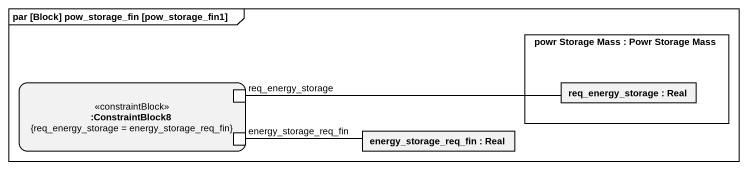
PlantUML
@startuml
mainframe par [Block] pow_storage_fin [pow_storage_fin1]
rectangle "powr Storage Mass : Powr Storage Mass" as powr_Storage_Mass {
  rectangle "req_energy_storage : Real" as req_energy_storage
}
rectangle ":ConstraintBlock8\n{req_energy_storage = energy_storage_req_fin}" as ConstraintBlock8 <<constraintBlock>> {
  port "req_energy_storage" as req_energy_storage_2
  port energy_storage_req_fin
}
rectangle "energy_storage_req_fin : Real" as energy_storage_req_fin_2
req_energy_storage_2 -right- req_energy_storage
energy_storage_req_fin -right- energy_storage_req_fin_2
@enduml
